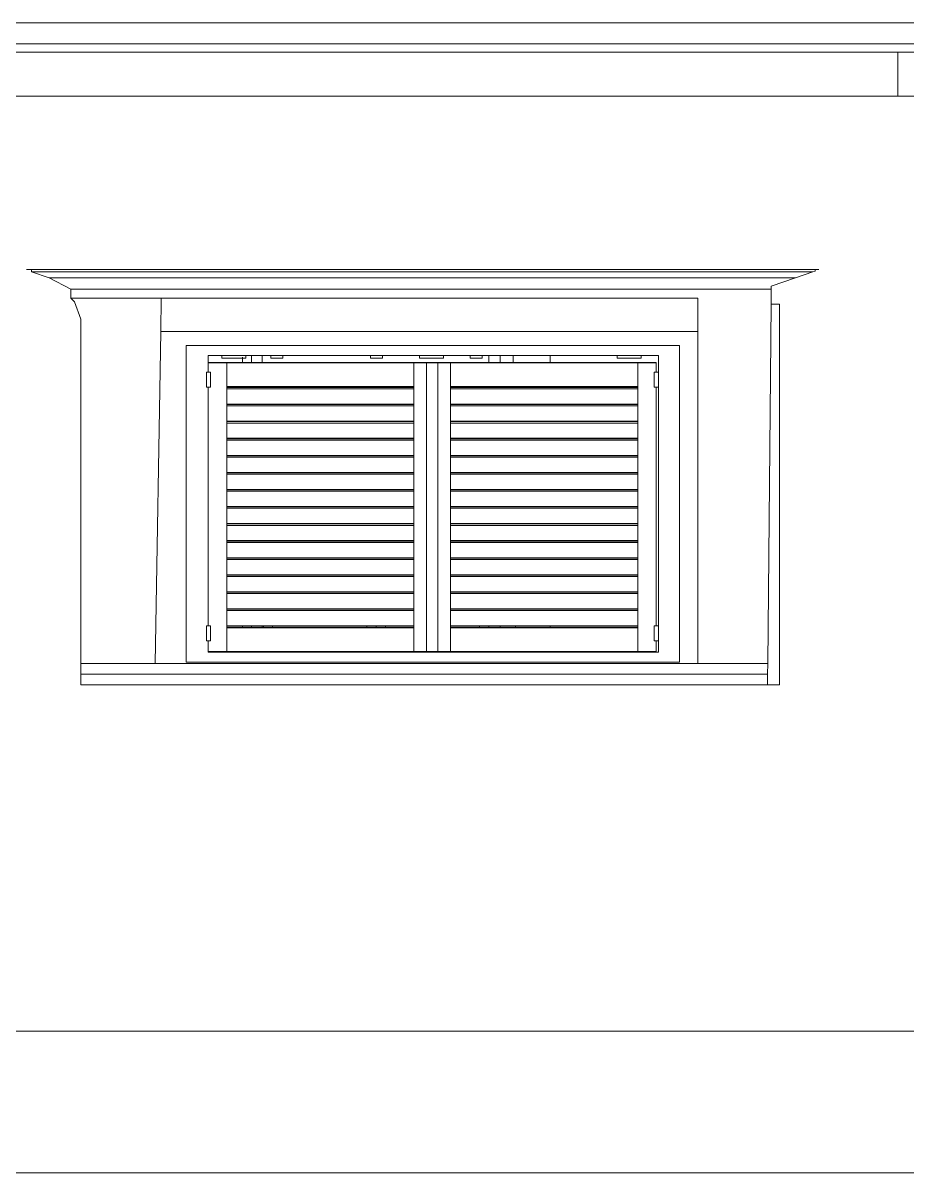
# Model space of a CAD drawing. Header units: inches. Extents: x 16.2 to 49.2, y 7.1 to 20.7.
# Drawn here: x 43.641 to 46.195, y 7.571 to 10.893 of the extents above; entities that cross this region are included whole.
import ezdxf

# ---------------------------------------------------------------- set-up
doc = ezdxf.new("R2010")
doc.units = ezdxf.units.IN
doc.header["$MEASUREMENT"] = 0
doc.layers.add('0inne_gulv', color=252, linetype='Continuous', lineweight=13)

# ---------------------------------------------------------------- blocks, each defined once
blk = doc.blocks.new('DEREK SMALL HOUSE ls')
for p, q in [((1.3592, 0.3354), (-8.1003, 0.3354)), ((-8.1003, 0.2755), (1.3592, 0.2755)), ((-7.7142, 0.2515), (0.0078, 0.2515)), ((0.0078, 0.1237), (0.0078, 0.2515)), ((0.0078, 0.2515), (0.0611, 0.2515)), ((0.0078, 0.1237), (-7.7142, 0.1237)), ((0.0611, 0.1237), (0.0078, 0.1237)), ((-2.4948, -0.3763), (-2.5091, -0.3763)), ((-2.4948, -0.3763), (-2.4948, -0.3834)), ((-0.2312, -0.3763), (-2.4948, -0.3763)), ((-2.4948, -0.3834), (-2.4431, -0.4004)), ((-2.4948, -0.3834), (-0.2373, -0.3834)), ((-0.2872, -0.4004), (-0.2373, -0.3834)), ((-0.2373, -0.3834), (-0.2312, -0.3813)), ((-0.2312, -0.3813), (-0.2312, -0.3763)), ((-0.2206, -0.3763), (-0.2312, -0.3763)), ((-2.4431, -0.4004), (-0.2872, -0.4004)), ((-2.3806, -0.4332), (-2.4431, -0.4004)), ((-0.3579, -0.4244), (-0.2872, -0.4004)), ((-0.3579, -0.4332), (-0.3579, -0.4244)), ((-2.3806, -0.4332), (-0.3579, -0.4332)), ((-2.3806, -0.4332), (-2.3806, -0.459)), ((-2.3806, -0.459), (-2.3701, -0.47)), ((-2.3806, -0.459), (-2.1196, -0.459)), ((-2.1196, -0.459), (-2.1212, -0.5555)), ((-2.1196, -0.459), (-0.5695, -0.459)), ((-0.5695, -0.459), (-0.5695, -0.5555)), ((-0.3579, -0.4332), (-0.3583, -0.4763)), ((-2.3701, -0.47), (-2.3519, -0.5197)), ((-0.3679, -1.5151), (-0.3583, -0.4763)), ((-0.334, -0.4763), (-0.3583, -0.4763)), ((-0.334, -1.5763), (-0.334, -0.4763)), ((-2.3519, -0.5197), (-2.3519, -1.5151)), ((-2.1212, -0.5555), (-2.1375, -1.5151)), ((-2.1212, -0.5555), (-0.5695, -0.5555)), ((-0.5695, -1.5151), (-0.5695, -0.5555)), ((-2.0478, -0.5965), (-2.0478, -1.5109)), ((-0.6225, -0.5965), (-2.0478, -0.5965)), ((-0.6225, -1.5109), (-0.6225, -0.5965)), ((-1.9841, -0.6249), (-1.9841, -0.6734)), ((-1.9451, -0.6249), (-1.9841, -0.6249)), ((-1.8758, -0.6249), (-1.9451, -0.6249)), ((-1.9451, -0.6326), (-1.9451, -0.6249)), ((-1.8855, -0.625), (-1.8855, -0.626)), ((-1.8855, -0.6297), (-1.8855, -0.6306)), ((-1.8588, -0.6249), (-1.8758, -0.6249)), ((-1.8758, -0.6326), (-1.8758, -0.6249)), ((-1.8588, -0.6452), (-1.8588, -0.6249)), ((-1.8281, -0.6249), (-1.8588, -0.6249)), ((-1.8281, -0.6452), (-1.8281, -0.6249)), ((-1.8281, -0.6249), (-1.803, -0.6249)), ((-1.803, -0.6249), (-1.7681, -0.6249)), ((-1.803, -0.6326), (-1.803, -0.6249)), ((-1.7681, -0.6249), (-1.5154, -0.6249)), ((-1.7681, -0.6326), (-1.7681, -0.6249)), ((-1.5154, -0.6249), (-1.4805, -0.6249)), ((-1.5154, -0.6326), (-1.5154, -0.6249)), ((-1.4805, -0.6249), (-1.3739, -0.6249)), ((-1.4805, -0.6326), (-1.4805, -0.6249)), ((-1.3046, -0.6249), (-1.3739, -0.6249)), ((-1.3739, -0.6326), (-1.3739, -0.6249)), ((-1.3046, -0.6249), (-1.2277, -0.6249)), ((-1.3046, -0.6326), (-1.3046, -0.6249)), ((-1.2277, -0.6249), (-1.1929, -0.6249)), ((-1.2277, -0.6326), (-1.2277, -0.6249)), ((-1.1929, -0.6249), (-1.1732, -0.6249)), ((-1.1929, -0.6326), (-1.1929, -0.6249)), ((-1.1732, -0.6249), (-1.1732, -0.6452)), ((-1.1412, -0.6249), (-1.1732, -0.6249)), ((-1.1412, -0.6249), (-1.1412, -0.6452)), ((-1.1036, -0.6249), (-1.1412, -0.6249)), ((-1.1036, -0.6249), (-1.1034, -0.6452)), ((-0.9961, -0.6249), (-1.1036, -0.6249)), ((-0.9961, -0.6452), (-0.9961, -0.6249)), ((-0.8027, -0.6249), (-0.9961, -0.6249)), ((-0.7335, -0.6249), (-0.8027, -0.6249)), ((-0.8027, -0.6326), (-0.8027, -0.6249)), ((-0.6835, -0.6249), (-0.7335, -0.6249)), ((-0.7335, -0.6326), (-0.7335, -0.6249)), ((-0.6835, -0.6734), (-0.6835, -0.6249)), ((-1.9307, -0.6452), (-1.9839, -0.6452)), ((-1.9839, -0.6452), (-1.9839, -0.6466)), ((-1.9307, -0.6466), (-1.9839, -0.6466)), ((-1.9839, -0.6466), (-1.9839, -0.6734)), ((-1.8855, -0.6326), (-1.9451, -0.6326)), ((-1.9307, -0.6452), (-1.9307, -0.6466)), ((-1.9307, -0.6452), (-1.8855, -0.6452)), ((-1.3903, -0.6466), (-1.9307, -0.6466)), ((-1.9307, -0.6466), (-1.9307, -0.7149)), ((-1.8855, -0.632), (-1.8855, -0.6326)), ((-1.8855, -0.6326), (-1.8855, -0.6452)), ((-1.8758, -0.6326), (-1.8855, -0.6326)), ((-1.8855, -0.6452), (-1.8588, -0.6452)), ((-1.8588, -0.6452), (-1.8281, -0.6452)), ((-1.8281, -0.6452), (-1.3903, -0.6452)), ((-1.803, -0.6326), (-1.7681, -0.6326)), ((-1.5154, -0.6326), (-1.4805, -0.6326)), ((-1.3371, -0.6452), (-1.3903, -0.6452)), ((-1.3903, -0.6452), (-1.3903, -0.6466)), ((-1.3903, -0.6466), (-1.3903, -0.7149)), ((-1.3534, -0.6466), (-1.3903, -0.6466)), ((-1.3046, -0.6326), (-1.3739, -0.6326)), ((-1.3534, -1.4802), (-1.3534, -0.6466)), ((-1.3371, -0.6466), (-1.3534, -0.6466)), ((-1.3371, -0.6452), (-1.3371, -0.6466)), ((-1.2838, -0.6452), (-1.3371, -0.6452)), ((-1.3371, -0.6466), (-1.3207, -0.6466)), ((-1.3207, -1.4802), (-1.3207, -0.6466)), ((-1.2838, -0.6466), (-1.3207, -0.6466)), ((-1.2838, -0.6452), (-1.2838, -0.6466)), ((-1.1732, -0.6452), (-1.2838, -0.6452)), ((-0.7434, -0.6466), (-1.2838, -0.6466)), ((-1.2838, -0.6466), (-1.2838, -0.7149)), ((-1.2277, -0.6326), (-1.1929, -0.6326)), ((-1.1732, -0.6452), (-1.1412, -0.6452)), ((-1.1412, -0.6452), (-1.1034, -0.6452)), ((-1.1034, -0.6452), (-0.9961, -0.6452)), ((-0.9961, -0.6452), (-0.7434, -0.6452)), ((-0.7335, -0.6326), (-0.8027, -0.6326)), ((-0.6902, -0.6452), (-0.7434, -0.6452)), ((-0.7434, -0.6452), (-0.7434, -0.6466)), ((-0.6902, -0.6466), (-0.7434, -0.6466)), ((-0.7434, -0.6466), (-0.7434, -0.7149)), ((-0.6902, -0.6452), (-0.6902, -0.6466)), ((-0.6902, -0.6734), (-0.6902, -0.6466)), ((-1.9895, -0.6734), (-1.9895, -0.7169)), ((-1.9895, -0.6734), (-1.9841, -0.6734)), ((-1.9839, -0.6734), (-1.9841, -0.6734)), ((-1.9839, -0.6734), (-1.9772, -0.6734)), ((-1.9772, -0.6734), (-1.9772, -0.7169)), ((-0.6958, -0.6734), (-0.6958, -0.7169)), ((-0.6902, -0.6734), (-0.6958, -0.6734)), ((-0.6902, -0.6734), (-0.6835, -0.6734)), ((-0.6835, -0.6734), (-0.6835, -0.7169)), ((-1.9841, -0.7169), (-1.9895, -0.7169)), ((-1.9841, -0.7169), (-1.9841, -1.4054)), ((-1.9841, -0.7169), (-1.9839, -0.7169)), ((-1.9839, -0.7169), (-1.9839, -1.4054)), ((-1.9839, -0.7169), (-1.9772, -0.7169)), ((-1.9307, -0.7163), (-1.9307, -0.7149)), ((-1.9307, -0.7149), (-1.8855, -0.7149)), ((-1.9307, -0.7163), (-1.8855, -0.7163)), ((-1.9307, -0.7175), (-1.9307, -0.7163)), ((-1.8855, -0.7175), (-1.9307, -0.7175)), ((-1.9307, -0.7216), (-1.9307, -0.7175)), ((-1.3903, -0.7216), (-1.9307, -0.7216)), ((-1.9307, -0.7657), (-1.9307, -0.7216)), ((-1.8855, -0.7149), (-1.8855, -0.7163)), ((-1.8855, -0.7149), (-1.8588, -0.7149)), ((-1.8855, -0.7163), (-1.8855, -0.7175)), ((-1.8855, -0.7163), (-1.8588, -0.7163)), ((-1.8855, -0.7175), (-1.8855, -0.7176)), ((-1.8588, -0.7175), (-1.8855, -0.7175)), ((-1.8855, -0.7177), (-1.8855, -0.7179)), ((-1.8588, -0.7163), (-1.8588, -0.7149)), ((-1.8588, -0.7149), (-1.8281, -0.7149)), ((-1.8588, -0.7175), (-1.8588, -0.7163)), ((-1.8588, -0.7163), (-1.8281, -0.7163)), ((-1.8588, -0.7176), (-1.8588, -0.7175)), ((-1.8281, -0.7175), (-1.8588, -0.7175)), ((-1.8588, -0.7179), (-1.8588, -0.7177)), ((-1.8281, -0.7163), (-1.8281, -0.7149)), ((-1.8281, -0.7149), (-1.8248, -0.7149)), ((-1.8281, -0.7169), (-1.8281, -0.7163)), ((-1.8281, -0.7163), (-1.8248, -0.7163)), ((-1.8281, -0.7175), (-1.8281, -0.7169)), ((-1.8281, -0.7169), (-1.8248, -0.7169)), ((-1.8281, -0.7176), (-1.8281, -0.7175)), ((-1.8248, -0.7175), (-1.8281, -0.7175)), ((-1.8281, -0.7179), (-1.8281, -0.7177)), ((-1.8248, -0.7149), (-1.8248, -0.7163)), ((-1.8248, -0.7149), (-1.798, -0.7149)), ((-1.8248, -0.7163), (-1.8248, -0.7169)), ((-1.8248, -0.7163), (-1.798, -0.7163)), ((-1.8248, -0.7169), (-1.8248, -0.7175)), ((-1.8248, -0.7175), (-1.8248, -0.7176)), ((-1.798, -0.7175), (-1.8248, -0.7175)), ((-1.8248, -0.7177), (-1.8248, -0.7179)), ((-1.798, -0.7163), (-1.798, -0.7149)), ((-1.798, -0.7149), (-1.5258, -0.7149)), ((-1.5258, -0.7163), (-1.798, -0.7163)), ((-1.798, -0.7163), (-1.798, -0.7175)), ((-1.798, -0.7176), (-1.798, -0.7175)), ((-1.798, -0.7175), (-1.5258, -0.7175)), ((-1.798, -0.7177), (-1.798, -0.7179)), ((-1.5258, -0.7163), (-1.5258, -0.7149)), ((-1.5258, -0.7149), (-1.499, -0.7149)), ((-1.5258, -0.7163), (-1.5258, -0.7175)), ((-1.5258, -0.7163), (-1.499, -0.7163)), ((-1.5258, -0.7175), (-1.5258, -0.7176)), ((-1.499, -0.7175), (-1.5258, -0.7175)), ((-1.5258, -0.7177), (-1.5258, -0.7179)), ((-1.499, -0.7149), (-1.499, -0.7163)), ((-1.499, -0.7149), (-1.4722, -0.7149)), ((-1.499, -0.7163), (-1.499, -0.7175)), ((-1.499, -0.7163), (-1.4722, -0.7163)), ((-1.499, -0.7175), (-1.499, -0.7176)), ((-1.4722, -0.7175), (-1.499, -0.7175)), ((-1.499, -0.7177), (-1.499, -0.7179)), ((-1.4722, -0.7163), (-1.4722, -0.7149)), ((-1.4722, -0.7149), (-1.3903, -0.7149)), ((-1.3903, -0.7163), (-1.4722, -0.7163)), ((-1.4722, -0.7163), (-1.4722, -0.7175)), ((-1.4722, -0.7176), (-1.4722, -0.7175)), ((-1.4722, -0.7175), (-1.3903, -0.7175)), ((-1.4722, -0.7177), (-1.4722, -0.7179)), ((-1.3903, -0.7149), (-1.3903, -0.7163)), ((-1.3903, -0.7163), (-1.3903, -0.7175)), ((-1.3903, -0.7175), (-1.3903, -0.7216)), ((-1.3903, -0.7216), (-1.3903, -0.7657)), ((-1.2838, -0.7163), (-1.2838, -0.7149)), ((-1.2838, -0.7149), (-1.2001, -0.7149)), ((-1.2001, -0.7163), (-1.2838, -0.7163)), ((-1.2838, -0.7175), (-1.2838, -0.7163)), ((-1.2838, -0.7175), (-1.2001, -0.7175)), ((-1.2838, -0.7216), (-1.2838, -0.7175)), ((-0.7434, -0.7216), (-1.2838, -0.7216)), ((-1.2838, -0.7657), (-1.2838, -0.7216)), ((-1.2001, -0.7163), (-1.2001, -0.7149)), ((-1.2001, -0.7149), (-1.1733, -0.7149)), ((-1.2001, -0.7163), (-1.2001, -0.7175)), ((-1.2001, -0.7163), (-1.1733, -0.7163)), ((-1.2001, -0.7175), (-1.2001, -0.7176)), ((-1.1733, -0.7175), (-1.2001, -0.7175)), ((-1.2001, -0.7177), (-1.2001, -0.7179)), ((-1.1733, -0.7149), (-1.1733, -0.7163)), ((-1.1733, -0.7149), (-1.1732, -0.7149)), ((-1.1733, -0.7163), (-1.1733, -0.7169)), ((-1.1733, -0.7163), (-1.1732, -0.7163)), ((-1.1732, -0.7169), (-1.1733, -0.7169)), ((-1.1733, -0.7169), (-1.1733, -0.7175)), ((-1.1733, -0.7175), (-1.1733, -0.7176)), ((-1.1732, -0.7175), (-1.1733, -0.7175)), ((-1.1733, -0.7177), (-1.1733, -0.7179)), ((-1.1732, -0.7149), (-1.1732, -0.7163)), ((-1.1732, -0.7149), (-1.1412, -0.7149)), ((-1.1732, -0.7163), (-1.1732, -0.7169)), ((-1.1732, -0.7163), (-1.1412, -0.7163)), ((-1.1732, -0.7169), (-1.1732, -0.7175)), ((-1.1732, -0.7175), (-1.1732, -0.7176)), ((-1.1412, -0.7175), (-1.1732, -0.7175)), ((-1.1732, -0.7177), (-1.1732, -0.7179)), ((-1.1412, -0.7149), (-1.1412, -0.7163)), ((-1.1412, -0.7149), (-1.1028, -0.7149)), ((-1.1412, -0.7163), (-1.1412, -0.7175)), ((-1.1412, -0.7163), (-1.1028, -0.7163)), ((-1.1412, -0.7175), (-1.1412, -0.7176)), ((-1.1028, -0.7175), (-1.1412, -0.7175)), ((-1.1412, -0.7177), (-1.1412, -0.7179)), ((-1.1028, -0.7149), (-1.1028, -0.7163)), ((-1.1028, -0.7149), (-0.9961, -0.7149)), ((-1.1028, -0.7163), (-1.1028, -0.7175)), ((-1.1028, -0.7163), (-0.9961, -0.7163)), ((-1.1028, -0.7175), (-1.1028, -0.7176)), ((-0.9961, -0.7175), (-1.1028, -0.7175)), ((-1.1028, -0.7177), (-1.1028, -0.7179)), ((-0.9961, -0.7163), (-0.9961, -0.7149)), ((-0.9961, -0.7149), (-0.7434, -0.7149)), ((-0.9961, -0.7175), (-0.9961, -0.7163)), ((-0.9961, -0.7163), (-0.7434, -0.7163)), ((-0.9961, -0.7176), (-0.9961, -0.7175)), ((-0.7434, -0.7175), (-0.9961, -0.7175)), ((-0.9961, -0.7179), (-0.9961, -0.7177)), ((-0.7434, -0.7149), (-0.7434, -0.7163)), ((-0.7434, -0.7163), (-0.7434, -0.7175)), ((-0.7434, -0.7175), (-0.7434, -0.7216)), ((-0.7434, -0.7216), (-0.7434, -0.7657)), ((-0.6902, -0.7169), (-0.6958, -0.7169)), ((-0.6902, -1.4054), (-0.6902, -0.7169)), ((-0.6835, -0.7169), (-0.6902, -0.7169)), ((-0.6835, -1.4054), (-0.6835, -0.7169)), ((-1.3903, -0.7657), (-1.9307, -0.7657)), ((-1.9307, -0.7668), (-1.9307, -0.7657)), ((-1.3903, -0.7668), (-1.9307, -0.7668)), ((-1.9307, -0.7668), (-1.9307, -0.7708)), ((-1.3903, -0.7708), (-1.9307, -0.7708)), ((-1.9307, -0.8149), (-1.9307, -0.7708)), ((-1.8855, -0.7671), (-1.8855, -0.7672)), ((-1.8588, -0.7672), (-1.8588, -0.7671)), ((-1.8281, -0.7672), (-1.8281, -0.7671)), ((-1.8248, -0.7671), (-1.8248, -0.7672)), ((-1.798, -0.7671), (-1.798, -0.7672)), ((-1.5258, -0.7671), (-1.5258, -0.7672)), ((-1.499, -0.7671), (-1.499, -0.7672)), ((-1.4722, -0.7671), (-1.4722, -0.7672)), ((-1.3903, -0.7668), (-1.3903, -0.7657)), ((-1.3903, -0.7668), (-1.3903, -0.7708)), ((-1.3903, -0.7708), (-1.3903, -0.8149)), ((-0.7434, -0.7657), (-1.2838, -0.7657)), ((-1.2838, -0.7668), (-1.2838, -0.7657)), ((-0.7434, -0.7668), (-1.2838, -0.7668)), ((-1.2838, -0.7668), (-1.2838, -0.7708)), ((-0.7434, -0.7708), (-1.2838, -0.7708)), ((-1.2838, -0.8149), (-1.2838, -0.7708)), ((-1.2001, -0.7671), (-1.2001, -0.7672)), ((-1.1733, -0.7671), (-1.1733, -0.7672)), ((-1.1732, -0.7671), (-1.1732, -0.7672)), ((-1.1412, -0.7671), (-1.1412, -0.7672)), ((-1.1024, -0.7671), (-1.1024, -0.7672)), ((-0.9961, -0.7672), (-0.9961, -0.7671)), ((-0.7434, -0.7668), (-0.7434, -0.7657)), ((-0.7434, -0.7668), (-0.7434, -0.7708)), ((-0.7434, -0.7708), (-0.7434, -0.8149)), ((-1.3903, -0.8149), (-1.9307, -0.8149)), ((-1.9307, -0.816), (-1.9307, -0.8149)), ((-1.3903, -0.816), (-1.9307, -0.816)), ((-1.9307, -0.816), (-1.9307, -0.8201)), ((-1.3903, -0.8201), (-1.9307, -0.8201)), ((-1.9307, -0.8642), (-1.9307, -0.8201)), ((-1.8855, -0.8163), (-1.8855, -0.8164)), ((-1.8588, -0.8164), (-1.8588, -0.8163)), ((-1.8281, -0.8164), (-1.8281, -0.8163)), ((-1.8248, -0.8163), (-1.8248, -0.8164)), ((-1.798, -0.8163), (-1.798, -0.8164)), ((-1.5258, -0.8163), (-1.5258, -0.8164)), ((-1.499, -0.8163), (-1.499, -0.8164)), ((-1.4722, -0.8163), (-1.4722, -0.8164)), ((-1.3903, -0.816), (-1.3903, -0.8149)), ((-1.3903, -0.816), (-1.3903, -0.8201)), ((-1.3903, -0.8201), (-1.3903, -0.8642)), ((-0.7434, -0.8149), (-1.2838, -0.8149)), ((-1.2838, -0.816), (-1.2838, -0.8149)), ((-0.7434, -0.816), (-1.2838, -0.816)), ((-1.2838, -0.816), (-1.2838, -0.8201)), ((-0.7434, -0.8201), (-1.2838, -0.8201)), ((-1.2838, -0.8642), (-1.2838, -0.8201)), ((-1.2001, -0.8163), (-1.2001, -0.8164)), ((-1.1733, -0.8163), (-1.1733, -0.8164)), ((-1.1732, -0.8163), (-1.1732, -0.8164)), ((-1.1412, -0.8163), (-1.1412, -0.8164)), ((-1.1019, -0.8163), (-1.1019, -0.8164)), ((-0.9961, -0.8164), (-0.9961, -0.8163)), ((-0.7434, -0.816), (-0.7434, -0.8149)), ((-0.7434, -0.816), (-0.7434, -0.8201)), ((-0.7434, -0.8201), (-0.7434, -0.8642)), ((-1.3903, -0.8642), (-1.9307, -0.8642)), ((-1.9307, -0.8653), (-1.9307, -0.8642)), ((-1.3903, -0.8653), (-1.9307, -0.8653)), ((-1.9307, -0.8653), (-1.9307, -0.8694)), ((-1.3903, -0.8694), (-1.9307, -0.8694)), ((-1.9307, -0.9135), (-1.9307, -0.8694)), ((-1.8855, -0.8656), (-1.8855, -0.8657)), ((-1.8588, -0.8657), (-1.8588, -0.8656)), ((-1.8281, -0.8657), (-1.8281, -0.8656)), ((-1.8248, -0.8656), (-1.8248, -0.8657)), ((-1.798, -0.8656), (-1.798, -0.8657)), ((-1.5258, -0.8656), (-1.5258, -0.8657)), ((-1.499, -0.8656), (-1.499, -0.8657)), ((-1.4722, -0.8656), (-1.4722, -0.8657)), ((-1.3903, -0.8653), (-1.3903, -0.8642)), ((-1.3903, -0.8653), (-1.3903, -0.8694)), ((-1.3903, -0.8694), (-1.3903, -0.9135)), ((-0.7434, -0.8642), (-1.2838, -0.8642)), ((-1.2838, -0.8653), (-1.2838, -0.8642)), ((-0.7434, -0.8653), (-1.2838, -0.8653)), ((-1.2838, -0.8653), (-1.2838, -0.8694)), ((-0.7434, -0.8694), (-1.2838, -0.8694)), ((-1.2838, -0.9135), (-1.2838, -0.8694)), ((-1.2001, -0.8656), (-1.2001, -0.8657)), ((-1.1733, -0.8656), (-1.1733, -0.8657)), ((-1.1732, -0.8656), (-1.1732, -0.8657)), ((-1.1412, -0.8656), (-1.1412, -0.8657)), ((-1.1015, -0.8656), (-1.1015, -0.8657)), ((-0.9961, -0.8657), (-0.9961, -0.8656)), ((-0.7434, -0.8653), (-0.7434, -0.8642)), ((-0.7434, -0.8653), (-0.7434, -0.8694)), ((-0.7434, -0.8694), (-0.7434, -0.9135)), ((-1.3903, -0.9135), (-1.9307, -0.9135)), ((-1.9307, -0.9146), (-1.9307, -0.9135)), ((-1.3903, -0.9146), (-1.9307, -0.9146)), ((-1.9307, -0.9146), (-1.9307, -0.9186)), ((-1.3903, -0.9186), (-1.9307, -0.9186)), ((-1.9307, -0.9627), (-1.9307, -0.9186)), ((-1.8855, -0.9149), (-1.8855, -0.915)), ((-1.8588, -0.915), (-1.8588, -0.9149)), ((-1.8281, -0.915), (-1.8281, -0.9149)), ((-1.8248, -0.9149), (-1.8248, -0.915)), ((-1.798, -0.9149), (-1.798, -0.915)), ((-1.5258, -0.9149), (-1.5258, -0.915)), ((-1.499, -0.9149), (-1.499, -0.915)), ((-1.4722, -0.9149), (-1.4722, -0.915)), ((-1.3903, -0.9146), (-1.3903, -0.9135)), ((-1.3903, -0.9146), (-1.3903, -0.9186)), ((-1.3903, -0.9186), (-1.3903, -0.9627)), ((-0.7434, -0.9135), (-1.2838, -0.9135)), ((-1.2838, -0.9146), (-1.2838, -0.9135)), ((-0.7434, -0.9146), (-1.2838, -0.9146)), ((-1.2838, -0.9146), (-1.2838, -0.9186)), ((-0.7434, -0.9186), (-1.2838, -0.9186)), ((-1.2838, -0.9627), (-1.2838, -0.9186)), ((-1.2001, -0.9149), (-1.2001, -0.915)), ((-1.1733, -0.9149), (-1.1733, -0.915)), ((-1.1732, -0.9149), (-1.1732, -0.915)), ((-1.1412, -0.9149), (-1.1412, -0.915)), ((-1.1011, -0.9149), (-1.1011, -0.915)), ((-0.9961, -0.915), (-0.9961, -0.9149)), ((-0.7434, -0.9146), (-0.7434, -0.9135)), ((-0.7434, -0.9146), (-0.7434, -0.9186)), ((-0.7434, -0.9186), (-0.7434, -0.9627)), ((-1.3903, -0.9627), (-1.9307, -0.9627)), ((-1.9307, -0.9638), (-1.9307, -0.9627)), ((-1.3903, -0.9638), (-1.3903, -0.9627)), ((-0.7434, -0.9627), (-1.2838, -0.9627)), ((-1.2838, -0.9638), (-1.2838, -0.9627)), ((-0.7434, -0.9638), (-0.7434, -0.9627)), ((-1.3903, -0.9638), (-1.9307, -0.9638)), ((-1.9307, -0.9679), (-1.9307, -0.9638)), ((-1.3903, -0.9679), (-1.9307, -0.9679)), ((-1.9307, -1.012), (-1.9307, -0.9679)), ((-1.8855, -0.9641), (-1.8855, -0.9642)), ((-1.8588, -0.9642), (-1.8588, -0.9641)), ((-1.8281, -0.9642), (-1.8281, -0.9641)), ((-1.8248, -0.9641), (-1.8248, -0.9642)), ((-1.798, -0.9641), (-1.798, -0.9642)), ((-1.5258, -0.9641), (-1.5258, -0.9642)), ((-1.499, -0.9641), (-1.499, -0.9642)), ((-1.4722, -0.9641), (-1.4722, -0.9642)), ((-1.3903, -0.9638), (-1.3903, -0.9679)), ((-1.3903, -0.9679), (-1.3903, -1.012)), ((-0.7434, -0.9638), (-1.2838, -0.9638)), ((-1.2838, -0.9679), (-1.2838, -0.9638)), ((-0.7434, -0.9679), (-1.2838, -0.9679)), ((-1.2838, -1.012), (-1.2838, -0.9679)), ((-1.2001, -0.9641), (-1.2001, -0.9642)), ((-1.1733, -0.9641), (-1.1733, -0.9642)), ((-1.1732, -0.9641), (-1.1732, -0.9642)), ((-1.1412, -0.9641), (-1.1412, -0.9642)), ((-1.1007, -0.9641), (-1.1007, -0.9642)), ((-0.9961, -0.9642), (-0.9961, -0.9641)), ((-0.7434, -0.9638), (-0.7434, -0.9679)), ((-0.7434, -0.9679), (-0.7434, -1.012)), ((-1.3903, -1.012), (-1.9307, -1.012)), ((-1.9307, -1.0131), (-1.9307, -1.012)), ((-1.3903, -1.0131), (-1.9307, -1.0131)), ((-1.9307, -1.0172), (-1.9307, -1.0131)), ((-1.3903, -1.0172), (-1.9307, -1.0172)), ((-1.9307, -1.0613), (-1.9307, -1.0172)), ((-1.8855, -1.0134), (-1.8855, -1.0135)), ((-1.8588, -1.0135), (-1.8588, -1.0134)), ((-1.8281, -1.0135), (-1.8281, -1.0134)), ((-1.8248, -1.0134), (-1.8248, -1.0135)), ((-1.798, -1.0134), (-1.798, -1.0135)), ((-1.5258, -1.0134), (-1.5258, -1.0135)), ((-1.499, -1.0134), (-1.499, -1.0135)), ((-1.4722, -1.0134), (-1.4722, -1.0135)), ((-1.3903, -1.0131), (-1.3903, -1.012)), ((-1.3903, -1.0131), (-1.3903, -1.0172)), ((-1.3903, -1.0172), (-1.3903, -1.0613)), ((-0.7434, -1.012), (-1.2838, -1.012)), ((-1.2838, -1.0131), (-1.2838, -1.012)), ((-0.7434, -1.0131), (-1.2838, -1.0131)), ((-1.2838, -1.0172), (-1.2838, -1.0131)), ((-0.7434, -1.0172), (-1.2838, -1.0172)), ((-1.2838, -1.0613), (-1.2838, -1.0172)), ((-1.2001, -1.0134), (-1.2001, -1.0135)), ((-1.1733, -1.0134), (-1.1733, -1.0135)), ((-1.1732, -1.0134), (-1.1732, -1.0135)), ((-1.1412, -1.0134), (-1.1412, -1.0135)), ((-1.1003, -1.0134), (-1.1003, -1.0135)), ((-0.9961, -1.0135), (-0.9961, -1.0134)), ((-0.7434, -1.0131), (-0.7434, -1.012)), ((-0.7434, -1.0131), (-0.7434, -1.0172)), ((-0.7434, -1.0172), (-0.7434, -1.0613)), ((-1.3903, -1.0613), (-1.9307, -1.0613)), ((-1.9307, -1.0624), (-1.9307, -1.0613)), ((-1.3903, -1.0624), (-1.9307, -1.0624)), ((-1.9307, -1.0664), (-1.9307, -1.0624)), ((-1.8855, -1.0627), (-1.8855, -1.0628)), ((-1.8588, -1.0628), (-1.8588, -1.0627)), ((-1.8281, -1.0628), (-1.8281, -1.0627)), ((-1.8248, -1.0627), (-1.8248, -1.0628)), ((-1.798, -1.0627), (-1.798, -1.0628)), ((-1.5258, -1.0627), (-1.5258, -1.0628)), ((-1.499, -1.0627), (-1.499, -1.0628)), ((-1.4722, -1.0627), (-1.4722, -1.0628)), ((-1.3903, -1.0624), (-1.3903, -1.0613)), ((-1.3903, -1.0624), (-1.3903, -1.0664)), ((-0.7434, -1.0613), (-1.2838, -1.0613)), ((-1.2838, -1.0624), (-1.2838, -1.0613)), ((-0.7434, -1.0624), (-1.2838, -1.0624)), ((-1.2838, -1.0664), (-1.2838, -1.0624)), ((-1.2001, -1.0627), (-1.2001, -1.0628)), ((-1.1733, -1.0627), (-1.1733, -1.0628)), ((-1.1732, -1.0627), (-1.1732, -1.0628)), ((-1.1412, -1.0627), (-1.1412, -1.0628)), ((-1.0998, -1.0627), (-1.0998, -1.0628)), ((-0.9961, -1.0628), (-0.9961, -1.0627)), ((-0.7434, -1.0624), (-0.7434, -1.0613)), ((-0.7434, -1.0624), (-0.7434, -1.0664)), ((-1.3903, -1.0664), (-1.9307, -1.0664)), ((-1.9307, -1.1105), (-1.9307, -1.0664)), ((-1.3903, -1.0664), (-1.3903, -1.1105)), ((-0.7434, -1.0664), (-1.2838, -1.0664)), ((-1.2838, -1.1105), (-1.2838, -1.0664)), ((-0.7434, -1.0664), (-0.7434, -1.1105)), ((-1.3903, -1.1105), (-1.9307, -1.1105)), ((-1.9307, -1.1116), (-1.9307, -1.1105)), ((-1.3903, -1.1116), (-1.9307, -1.1116)), ((-1.9307, -1.1157), (-1.9307, -1.1116)), ((-1.3903, -1.1157), (-1.9307, -1.1157)), ((-1.9307, -1.1598), (-1.9307, -1.1157)), ((-1.8855, -1.1119), (-1.8855, -1.112)), ((-1.8588, -1.112), (-1.8588, -1.1119)), ((-1.8281, -1.112), (-1.8281, -1.1119)), ((-1.8248, -1.1119), (-1.8248, -1.112)), ((-1.798, -1.1119), (-1.798, -1.112)), ((-1.5258, -1.1119), (-1.5258, -1.112)), ((-1.499, -1.1119), (-1.499, -1.112)), ((-1.4722, -1.1119), (-1.4722, -1.112)), ((-1.3903, -1.1116), (-1.3903, -1.1105)), ((-1.3903, -1.1116), (-1.3903, -1.1157)), ((-1.3903, -1.1157), (-1.3903, -1.1598)), ((-0.7434, -1.1105), (-1.2838, -1.1105)), ((-1.2838, -1.1116), (-1.2838, -1.1105)), ((-0.7434, -1.1116), (-1.2838, -1.1116)), ((-1.2838, -1.1157), (-1.2838, -1.1116)), ((-0.7434, -1.1157), (-1.2838, -1.1157)), ((-1.2838, -1.1598), (-1.2838, -1.1157)), ((-1.2001, -1.1119), (-1.2001, -1.112)), ((-1.1733, -1.1119), (-1.1733, -1.112)), ((-1.1732, -1.1119), (-1.1732, -1.112)), ((-1.1412, -1.1119), (-1.1412, -1.112)), ((-1.0994, -1.1119), (-1.0994, -1.112)), ((-0.9961, -1.112), (-0.9961, -1.1119)), ((-0.7434, -1.1116), (-0.7434, -1.1105)), ((-0.7434, -1.1116), (-0.7434, -1.1157)), ((-0.7434, -1.1157), (-0.7434, -1.1598)), ((-1.3903, -1.1598), (-1.9307, -1.1598)), ((-1.9307, -1.1609), (-1.9307, -1.1598)), ((-1.3903, -1.1609), (-1.9307, -1.1609)), ((-1.9307, -1.165), (-1.9307, -1.1609)), ((-1.8855, -1.1612), (-1.8855, -1.1613)), ((-1.8588, -1.1613), (-1.8588, -1.1612)), ((-1.8281, -1.1613), (-1.8281, -1.1612)), ((-1.8248, -1.1612), (-1.8248, -1.1613)), ((-1.798, -1.1612), (-1.798, -1.1613)), ((-1.5258, -1.1612), (-1.5258, -1.1613)), ((-1.499, -1.1612), (-1.499, -1.1613)), ((-1.4722, -1.1612), (-1.4722, -1.1613)), ((-1.3903, -1.1609), (-1.3903, -1.1598)), ((-1.3903, -1.1609), (-1.3903, -1.165)), ((-0.7434, -1.1598), (-1.2838, -1.1598)), ((-1.2838, -1.1609), (-1.2838, -1.1598)), ((-0.7434, -1.1609), (-1.2838, -1.1609)), ((-1.2838, -1.165), (-1.2838, -1.1609)), ((-1.2001, -1.1612), (-1.2001, -1.1613)), ((-1.1733, -1.1612), (-1.1733, -1.1613)), ((-1.1732, -1.1612), (-1.1732, -1.1613)), ((-1.1412, -1.1612), (-1.1412, -1.1613)), ((-1.099, -1.1612), (-1.099, -1.1613)), ((-0.9961, -1.1613), (-0.9961, -1.1612)), ((-0.7434, -1.1609), (-0.7434, -1.1598)), ((-0.7434, -1.1609), (-0.7434, -1.165)), ((-1.3903, -1.165), (-1.9307, -1.165)), ((-1.9307, -1.2091), (-1.9307, -1.165)), ((-1.3903, -1.165), (-1.3903, -1.2091)), ((-0.7434, -1.165), (-1.2838, -1.165)), ((-1.2838, -1.2091), (-1.2838, -1.165)), ((-0.7434, -1.165), (-0.7434, -1.2091)), ((-1.3903, -1.2091), (-1.9307, -1.2091)), ((-1.9307, -1.2102), (-1.9307, -1.2091)), ((-1.3903, -1.2102), (-1.9307, -1.2102)), ((-1.9307, -1.2142), (-1.9307, -1.2102)), ((-1.3903, -1.2142), (-1.9307, -1.2142)), ((-1.9307, -1.2583), (-1.9307, -1.2142)), ((-1.8855, -1.2105), (-1.8855, -1.2106)), ((-1.8588, -1.2106), (-1.8588, -1.2105)), ((-1.8281, -1.2106), (-1.8281, -1.2105)), ((-1.8248, -1.2105), (-1.8248, -1.2106)), ((-1.798, -1.2105), (-1.798, -1.2106)), ((-1.5258, -1.2105), (-1.5258, -1.2106)), ((-1.499, -1.2105), (-1.499, -1.2106)), ((-1.4722, -1.2105), (-1.4722, -1.2106)), ((-1.3903, -1.2102), (-1.3903, -1.2091)), ((-1.3903, -1.2102), (-1.3903, -1.2142)), ((-1.3903, -1.2142), (-1.3903, -1.2583)), ((-0.7434, -1.2091), (-1.2838, -1.2091)), ((-1.2838, -1.2102), (-1.2838, -1.2091)), ((-0.7434, -1.2102), (-1.2838, -1.2102)), ((-1.2838, -1.2142), (-1.2838, -1.2102)), ((-0.7434, -1.2142), (-1.2838, -1.2142)), ((-1.2838, -1.2583), (-1.2838, -1.2142)), ((-1.2001, -1.2105), (-1.2001, -1.2106)), ((-1.1733, -1.2105), (-1.1733, -1.2106)), ((-1.1732, -1.2105), (-1.1732, -1.2106)), ((-1.1412, -1.2105), (-1.1412, -1.2106)), ((-1.0986, -1.2105), (-1.0986, -1.2106)), ((-0.9961, -1.2106), (-0.9961, -1.2105)), ((-0.7434, -1.2102), (-0.7434, -1.2091)), ((-0.7434, -1.2102), (-0.7434, -1.2142)), ((-0.7434, -1.2142), (-0.7434, -1.2583)), ((-1.3903, -1.2583), (-1.9307, -1.2583)), ((-1.9307, -1.2594), (-1.9307, -1.2583)), ((-1.3903, -1.2594), (-1.9307, -1.2594)), ((-1.9307, -1.2635), (-1.9307, -1.2594)), ((-1.8855, -1.2597), (-1.8855, -1.2598)), ((-1.8588, -1.2598), (-1.8588, -1.2597)), ((-1.8281, -1.2598), (-1.8281, -1.2597)), ((-1.8248, -1.2597), (-1.8248, -1.2598)), ((-1.798, -1.2597), (-1.798, -1.2598)), ((-1.5258, -1.2597), (-1.5258, -1.2598)), ((-1.499, -1.2597), (-1.499, -1.2598)), ((-1.4722, -1.2597), (-1.4722, -1.2598)), ((-1.3903, -1.2594), (-1.3903, -1.2583)), ((-1.3903, -1.2594), (-1.3903, -1.2635)), ((-0.7434, -1.2583), (-1.2838, -1.2583)), ((-1.2838, -1.2594), (-1.2838, -1.2583)), ((-0.7434, -1.2594), (-1.2838, -1.2594)), ((-1.2838, -1.2635), (-1.2838, -1.2594)), ((-1.2001, -1.2597), (-1.2001, -1.2598)), ((-1.1733, -1.2597), (-1.1733, -1.2598)), ((-1.1732, -1.2597), (-1.1732, -1.2598)), ((-1.1412, -1.2597), (-1.1412, -1.2598)), ((-1.0981, -1.2597), (-1.0981, -1.2598)), ((-0.9961, -1.2598), (-0.9961, -1.2597)), ((-0.7434, -1.2594), (-0.7434, -1.2583)), ((-0.7434, -1.2594), (-0.7434, -1.2635)), ((-1.3903, -1.2635), (-1.9307, -1.2635)), ((-1.9307, -1.3076), (-1.9307, -1.2635)), ((-1.3903, -1.2635), (-1.3903, -1.3076)), ((-0.7434, -1.2635), (-1.2838, -1.2635)), ((-1.2838, -1.3076), (-1.2838, -1.2635)), ((-0.7434, -1.2635), (-0.7434, -1.3076)), ((-1.3903, -1.3076), (-1.9307, -1.3076)), ((-1.9307, -1.3087), (-1.9307, -1.3076)), ((-1.3903, -1.3087), (-1.9307, -1.3087)), ((-1.9307, -1.3128), (-1.9307, -1.3087)), ((-1.3903, -1.3128), (-1.9307, -1.3128)), ((-1.9307, -1.3568), (-1.9307, -1.3128)), ((-1.8855, -1.309), (-1.8855, -1.3091)), ((-1.8588, -1.3091), (-1.8588, -1.309)), ((-1.8281, -1.3091), (-1.8281, -1.309)), ((-1.8248, -1.309), (-1.8248, -1.3091)), ((-1.798, -1.309), (-1.798, -1.3091)), ((-1.5258, -1.309), (-1.5258, -1.3091)), ((-1.499, -1.309), (-1.499, -1.3091)), ((-1.4722, -1.309), (-1.4722, -1.3091)), ((-1.3903, -1.3087), (-1.3903, -1.3076)), ((-1.3903, -1.3087), (-1.3903, -1.3128)), ((-1.3903, -1.3568), (-1.3903, -1.3128)), ((-0.7434, -1.3076), (-1.2838, -1.3076)), ((-1.2838, -1.3087), (-1.2838, -1.3076)), ((-0.7434, -1.3087), (-1.2838, -1.3087)), ((-1.2838, -1.3087), (-1.2838, -1.3128)), ((-0.7434, -1.3128), (-1.2838, -1.3128)), ((-1.2838, -1.3568), (-1.2838, -1.3128)), ((-1.2001, -1.309), (-1.2001, -1.3091)), ((-1.1733, -1.309), (-1.1733, -1.3091)), ((-1.1732, -1.309), (-1.1732, -1.3091)), ((-1.1412, -1.309), (-1.1412, -1.3091)), ((-1.0977, -1.309), (-1.0977, -1.3091)), ((-0.9961, -1.3091), (-0.9961, -1.309)), ((-0.7434, -1.3087), (-0.7434, -1.3076)), ((-0.7434, -1.3087), (-0.7434, -1.3128)), ((-0.7434, -1.3568), (-0.7434, -1.3128)), ((-1.3903, -1.3568), (-1.9307, -1.3568)), ((-1.9307, -1.358), (-1.9307, -1.3568)), ((-1.3903, -1.358), (-1.9307, -1.358)), ((-1.9307, -1.362), (-1.9307, -1.358)), ((-1.8855, -1.3583), (-1.8855, -1.3584)), ((-1.8588, -1.3584), (-1.8588, -1.3583)), ((-1.8281, -1.3584), (-1.8281, -1.3583)), ((-1.8248, -1.3583), (-1.8248, -1.3584)), ((-1.798, -1.3583), (-1.798, -1.3584)), ((-1.5258, -1.3583), (-1.5258, -1.3584)), ((-1.499, -1.3583), (-1.499, -1.3584)), ((-1.4722, -1.3583), (-1.4722, -1.3584)), ((-1.3903, -1.358), (-1.3903, -1.3568)), ((-1.3903, -1.358), (-1.3903, -1.362)), ((-0.7434, -1.3568), (-1.2838, -1.3568)), ((-1.2838, -1.358), (-1.2838, -1.3568)), ((-0.7434, -1.358), (-1.2838, -1.358)), ((-1.2838, -1.362), (-1.2838, -1.358)), ((-1.2001, -1.3583), (-1.2001, -1.3584)), ((-1.1733, -1.3583), (-1.1733, -1.3584)), ((-1.1732, -1.3583), (-1.1732, -1.3584)), ((-1.1412, -1.3583), (-1.1412, -1.3584)), ((-1.0973, -1.3583), (-1.0973, -1.3584)), ((-0.9961, -1.3584), (-0.9961, -1.3583)), ((-0.7434, -1.358), (-0.7434, -1.3568)), ((-0.7434, -1.358), (-0.7434, -1.362)), ((-1.3903, -1.362), (-1.9307, -1.362)), ((-1.9307, -1.4061), (-1.9307, -1.362)), ((-1.3903, -1.4061), (-1.3903, -1.362)), ((-0.7434, -1.362), (-1.2838, -1.362)), ((-1.2838, -1.4061), (-1.2838, -1.362)), ((-0.7434, -1.4061), (-0.7434, -1.362)), ((-1.9895, -1.4054), (-1.9895, -1.4488)), ((-1.9895, -1.4054), (-1.9841, -1.4054)), ((-1.9839, -1.4054), (-1.9841, -1.4054)), ((-1.9839, -1.4054), (-1.9772, -1.4054)), ((-1.9772, -1.4054), (-1.9772, -1.4488)), ((-1.3903, -1.4061), (-1.9307, -1.4061)), ((-1.9307, -1.4096), (-1.9307, -1.4061)), ((-1.8855, -1.4096), (-1.9307, -1.4096)), ((-1.9307, -1.4105), (-1.9307, -1.4096)), ((-1.9307, -1.4105), (-1.8855, -1.4105)), ((-1.9307, -1.4119), (-1.9307, -1.4105)), ((-1.3903, -1.4119), (-1.9307, -1.4119)), ((-1.9307, -1.4119), (-1.9307, -1.4802)), ((-1.8855, -1.4075), (-1.8855, -1.4096)), ((-1.8855, -1.4096), (-1.8855, -1.4105)), ((-1.8588, -1.4096), (-1.8855, -1.4096)), ((-1.8855, -1.4105), (-1.8588, -1.4105)), ((-1.8588, -1.4096), (-1.8588, -1.4075)), ((-1.8588, -1.4105), (-1.8588, -1.4096)), ((-1.8281, -1.4096), (-1.8588, -1.4096)), ((-1.8588, -1.4105), (-1.8281, -1.4105)), ((-1.8281, -1.4096), (-1.8281, -1.4075)), ((-1.8281, -1.4105), (-1.8281, -1.4096)), ((-1.8248, -1.4096), (-1.8281, -1.4096)), ((-1.8281, -1.4105), (-1.8248, -1.4105)), ((-1.8248, -1.4075), (-1.8248, -1.4096)), ((-1.8248, -1.4096), (-1.8248, -1.4105)), ((-1.798, -1.4096), (-1.8248, -1.4096)), ((-1.8248, -1.4105), (-1.798, -1.4105)), ((-1.798, -1.4096), (-1.798, -1.4075)), ((-1.798, -1.4096), (-1.5258, -1.4096)), ((-1.798, -1.4096), (-1.798, -1.4105)), ((-1.5258, -1.4105), (-1.798, -1.4105)), ((-1.5258, -1.4096), (-1.5258, -1.4075)), ((-1.5258, -1.4096), (-1.5258, -1.4105)), ((-1.499, -1.4096), (-1.5258, -1.4096)), ((-1.5258, -1.4105), (-1.499, -1.4105)), ((-1.499, -1.4075), (-1.499, -1.4096)), ((-1.499, -1.4096), (-1.499, -1.4105)), ((-1.4722, -1.4096), (-1.499, -1.4096)), ((-1.499, -1.4105), (-1.4722, -1.4105)), ((-1.4722, -1.4096), (-1.4722, -1.4075)), ((-1.4722, -1.4096), (-1.3903, -1.4096)), ((-1.4722, -1.4096), (-1.4722, -1.4105)), ((-1.3903, -1.4105), (-1.4722, -1.4105)), ((-1.3903, -1.4096), (-1.3903, -1.4061)), ((-1.3903, -1.4096), (-1.3903, -1.4105)), ((-1.3903, -1.4105), (-1.3903, -1.4119)), ((-1.3903, -1.4119), (-1.3903, -1.4802)), ((-0.7434, -1.4061), (-1.2838, -1.4061)), ((-1.2838, -1.4096), (-1.2838, -1.4061)), ((-1.2838, -1.4096), (-1.2001, -1.4096)), ((-1.2838, -1.4105), (-1.2838, -1.4096)), ((-1.2001, -1.4105), (-1.2838, -1.4105)), ((-1.2838, -1.4119), (-1.2838, -1.4105)), ((-0.7434, -1.4119), (-1.2838, -1.4119)), ((-1.2838, -1.4119), (-1.2838, -1.4802)), ((-1.2001, -1.4096), (-1.2001, -1.4075)), ((-1.1733, -1.4096), (-1.2001, -1.4096)), ((-1.2001, -1.4096), (-1.2001, -1.4105)), ((-1.2001, -1.4105), (-1.1733, -1.4105)), ((-1.1733, -1.4075), (-1.1733, -1.4096)), ((-1.1733, -1.4096), (-1.1733, -1.4105)), ((-1.1732, -1.4096), (-1.1733, -1.4096)), ((-1.1733, -1.4105), (-1.1732, -1.4105)), ((-1.1732, -1.4075), (-1.1732, -1.4096)), ((-1.1732, -1.4096), (-1.1732, -1.4105)), ((-1.1412, -1.4096), (-1.1732, -1.4096)), ((-1.1732, -1.4105), (-1.1412, -1.4105)), ((-1.1412, -1.4075), (-1.1412, -1.4096)), ((-1.1412, -1.4096), (-1.1412, -1.4105)), ((-1.0969, -1.4096), (-1.1412, -1.4096)), ((-1.1412, -1.4105), (-1.0969, -1.4105)), ((-1.0969, -1.4075), (-1.0969, -1.4096)), ((-1.0969, -1.4096), (-1.0969, -1.4105)), ((-0.9961, -1.4096), (-1.0969, -1.4096)), ((-1.0969, -1.4105), (-0.9961, -1.4105)), ((-0.9961, -1.4096), (-0.9961, -1.4075)), ((-0.9961, -1.4105), (-0.9961, -1.4096)), ((-0.7434, -1.4096), (-0.9961, -1.4096)), ((-0.9961, -1.4105), (-0.7434, -1.4105)), ((-0.7434, -1.4096), (-0.7434, -1.4061)), ((-0.7434, -1.4096), (-0.7434, -1.4105)), ((-0.7434, -1.4105), (-0.7434, -1.4119)), ((-0.7434, -1.4119), (-0.7434, -1.4802)), ((-0.6958, -1.4054), (-0.6958, -1.4488)), ((-0.6902, -1.4054), (-0.6958, -1.4054)), ((-0.6902, -1.4054), (-0.6835, -1.4054)), ((-0.6835, -1.4054), (-0.6835, -1.4488)), ((-1.9841, -1.4488), (-1.9895, -1.4488)), ((-1.9841, -1.4488), (-1.9841, -1.4816)), ((-1.9841, -1.4488), (-1.9839, -1.4488)), ((-1.9839, -1.4488), (-1.9839, -1.4802)), ((-1.9839, -1.4488), (-1.9772, -1.4488)), ((-0.6902, -1.4488), (-0.6958, -1.4488)), ((-0.6902, -1.4802), (-0.6902, -1.4488)), ((-0.6835, -1.4488), (-0.6902, -1.4488)), ((-0.6835, -1.4816), (-0.6835, -1.4488)), ((-1.9841, -1.4816), (-1.9839, -1.4816)), ((-1.9839, -1.4802), (-1.9307, -1.4802)), ((-1.9839, -1.4802), (-1.9839, -1.4816)), ((-1.9307, -1.4816), (-1.9839, -1.4816)), ((-1.9307, -1.4816), (-1.9307, -1.4802)), ((-1.9307, -1.4802), (-1.8855, -1.4802)), ((-1.9307, -1.4816), (-1.8855, -1.4816)), ((-1.8855, -1.4802), (-1.8855, -1.4816)), ((-1.8855, -1.4802), (-1.8588, -1.4802)), ((-1.8855, -1.4816), (-1.8588, -1.4816)), ((-1.8588, -1.4816), (-1.8588, -1.4802)), ((-1.8588, -1.4802), (-1.8281, -1.4802)), ((-1.8588, -1.4816), (-1.8281, -1.4816)), ((-1.8281, -1.4816), (-1.8281, -1.4802)), ((-1.8281, -1.4802), (-1.8248, -1.4802)), ((-1.8248, -1.4816), (-1.8281, -1.4816)), ((-1.8248, -1.4802), (-1.8248, -1.4816)), ((-1.8248, -1.4802), (-1.798, -1.4802)), ((-1.798, -1.4816), (-1.8248, -1.4816)), ((-1.798, -1.4802), (-1.798, -1.4816)), ((-1.798, -1.4802), (-1.5258, -1.4802)), ((-1.5258, -1.4816), (-1.798, -1.4816)), ((-1.5258, -1.4802), (-1.5258, -1.4816)), ((-1.5258, -1.4802), (-1.499, -1.4802)), ((-1.499, -1.4816), (-1.5258, -1.4816)), ((-1.499, -1.4802), (-1.499, -1.4816)), ((-1.499, -1.4802), (-1.4722, -1.4802)), ((-1.4722, -1.4816), (-1.499, -1.4816)), ((-1.4722, -1.4802), (-1.4722, -1.4816)), ((-1.4722, -1.4802), (-1.3903, -1.4802)), ((-1.3903, -1.4816), (-1.4722, -1.4816)), ((-1.3903, -1.4802), (-1.3903, -1.4816)), ((-1.3903, -1.4802), (-1.3534, -1.4802)), ((-1.3371, -1.4816), (-1.3903, -1.4816)), ((-1.3534, -1.4802), (-1.3371, -1.4802)), ((-1.3371, -1.4802), (-1.3371, -1.4816)), ((-1.3207, -1.4802), (-1.3371, -1.4802)), ((-1.2838, -1.4816), (-1.3371, -1.4816)), ((-1.3207, -1.4802), (-1.2838, -1.4802)), ((-1.2838, -1.4802), (-1.2838, -1.4816)), ((-1.2838, -1.4802), (-1.2001, -1.4802)), ((-1.2001, -1.4816), (-1.2838, -1.4816)), ((-1.2001, -1.4816), (-1.2001, -1.4802)), ((-1.2001, -1.4802), (-1.1733, -1.4802)), ((-1.1733, -1.4816), (-1.2001, -1.4816)), ((-1.1733, -1.4802), (-1.1733, -1.4816)), ((-1.1733, -1.4802), (-1.1732, -1.4802)), ((-1.1732, -1.4816), (-1.1733, -1.4816)), ((-1.1732, -1.4802), (-1.1732, -1.4816)), ((-1.1732, -1.4802), (-1.1412, -1.4802)), ((-1.1732, -1.4816), (-1.1412, -1.4816)), ((-1.1412, -1.4802), (-1.1412, -1.4816)), ((-1.1412, -1.4802), (-1.0963, -1.4802)), ((-1.1412, -1.4816), (-1.0962, -1.4816)), ((-1.0963, -1.4802), (-1.0962, -1.4816)), ((-1.0963, -1.4802), (-0.9961, -1.4802)), ((-1.0962, -1.4816), (-0.9961, -1.4816)), ((-0.9961, -1.4816), (-0.9961, -1.4802)), ((-0.9961, -1.4802), (-0.7434, -1.4802)), ((-0.9961, -1.4816), (-0.7434, -1.4816)), ((-0.7434, -1.4802), (-0.7434, -1.4816)), ((-0.7434, -1.4802), (-0.6902, -1.4802)), ((-0.6902, -1.4816), (-0.7434, -1.4816)), ((-0.6902, -1.4802), (-0.6902, -1.4816)), ((-0.6902, -1.4816), (-0.6835, -1.4816)), ((-2.3519, -1.5151), (-2.3519, -1.5457)), ((-2.3519, -1.5151), (-2.1375, -1.5151)), ((-2.1375, -1.5151), (-0.5695, -1.5151)), ((-2.0478, -1.5109), (-0.6225, -1.5109)), ((-0.5695, -1.5151), (-0.3679, -1.5151)), ((-0.3681, -1.5457), (-0.3679, -1.5151)), ((-2.3519, -1.5457), (-2.3519, -1.5763)), ((-2.3519, -1.5457), (-0.3681, -1.5457)), ((-0.3684, -1.5763), (-0.3681, -1.5457)), ((-2.3519, -1.5763), (-0.3684, -1.5763)), ((-0.334, -1.5763), (-0.3684, -1.5763)), ((-7.8148, -2.5763), (0.4783, -2.5763)), ((1.8783, -2.9863), (-7.8148, -2.9863))]:
    blk.add_line(p, q)

msp = doc.modelspace()

# ---------------------------------------------------------------- block references
at = {"layer": '0inne_gulv'}
msp.add_blockref('DEREK SMALL HOUSE ls', (46.1603, 10.5575), dxfattribs=at)

doc.saveas('drawing.dxf')
